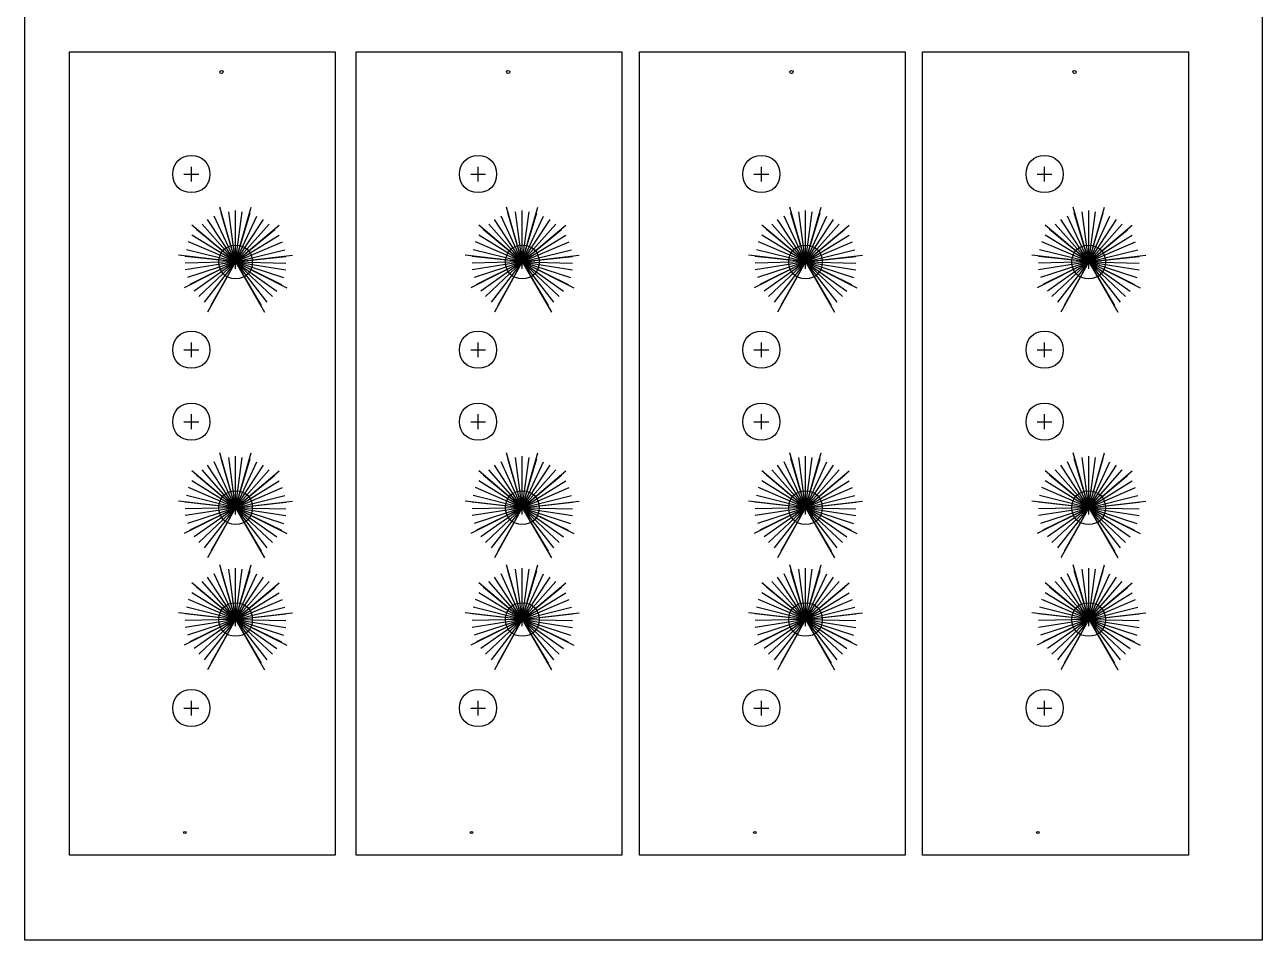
# Model space of a CAD drawing. Extents: x 7 to 204, y 0 to 292.
# Drawn here: x 6.8 to 204.1, y 0 to 146 of the extents above; entities that cross this region are included whole.
import ezdxf

# ---------------------------------------------------------------- set-up
doc = ezdxf.new("R2010")
doc.units = 0
doc.layers.add('background', color=7, linetype='CONTINUOUS')
doc.layers.add('Layer_1', color=7, linetype='CONTINUOUS')

msp = doc.modelspace()

# ---------------------------------------------------------------- linework, layer by layer
at = {"layer": 'background', "color": 1}
msp.add_lwpolyline([(6.835278, 292.094215), (204.146974, 292.094215), (204.146974, 0), (6.835278, 0), (6.835278, 292.094215)], close=True, dxfattribs=at)
at = {"layer": 'Layer_1', "color": 1}
for points in [[(29.265102, 13.600446), (13.963344, 13.600446), (13.963344, 141.698459), (56.33566, 141.698459), (56.33566, 13.600446), (13.963344, 13.600446)], [(74.985102, 13.600446), (59.683344, 13.600446), (59.683344, 141.698459), (102.05566, 141.698459), (102.05566, 13.600446), (59.683344, 13.600446)], [(120.140658, 13.600446), (104.838899, 13.600446), (104.838899, 141.698459), (147.211216, 141.698459), (147.211216, 13.600446), (104.838899, 13.600446)], [(165.296213, 13.600446), (149.994455, 13.600446), (149.994455, 141.698459), (192.366771, 141.698459), (192.366771, 13.600446), (149.994455, 13.600446)], [(33.404104, 121.036183), (33.404104, 123.39803)], [(79.124104, 121.036183), (79.124104, 123.39803)], [(124.27966, 121.036183), (124.27966, 123.39803)], [(169.435215, 121.036183), (169.435215, 123.39803)], [(32.223357, 122.21693), (34.583793, 122.21693)], [(77.943357, 122.21693), (80.303793, 122.21693)], [(123.098912, 122.21693), (125.459349, 122.21693)], [(168.254468, 122.21693), (170.614904, 122.21693)], [(40.446994, 108.198461), (37.952855, 116.929711)], [(40.446994, 108.198461), (42.942544, 116.929711)], [(86.166994, 108.198461), (83.672855, 116.929711)], [(86.166994, 108.198461), (88.662544, 116.929711)], [(131.322549, 108.198461), (128.828411, 116.929711)], [(131.322549, 108.198461), (133.818099, 116.929711)], [(176.478105, 108.198461), (173.983966, 116.929711)], [(176.478105, 108.198461), (178.973655, 116.929711)], [(40.446994, 108.198461), (35.993174, 114.96862)], [(40.446994, 108.198461), (37.062444, 115.503431)], [(40.446994, 108.198461), (38.130655, 116.038242)], [(40.446994, 108.198461), (39.379136, 116.216042)], [(40.446994, 108.198461), (40.446994, 116.3949)], [(40.446994, 108.198461), (41.516263, 116.216042)], [(40.446994, 108.198461), (42.763686, 116.038242)], [(40.446994, 108.198461), (43.832955, 115.503431)], [(40.446994, 108.198461), (44.902224, 114.96862)], [(86.166994, 108.198461), (81.713174, 114.96862)], [(86.166994, 108.198461), (82.782444, 115.503431)], [(86.166994, 108.198461), (83.850655, 116.038242)], [(86.166994, 108.198461), (85.099136, 116.216042)], [(86.166994, 108.198461), (86.166994, 116.3949)], [(86.166994, 108.198461), (87.236263, 116.216042)], [(86.166994, 108.198461), (88.483686, 116.038242)], [(86.166994, 108.198461), (89.552955, 115.503431)], [(86.166994, 108.198461), (90.622224, 114.96862)], [(131.322549, 108.198461), (126.86873, 114.96862)], [(131.322549, 108.198461), (127.937999, 115.503431)], [(131.322549, 108.198461), (129.006211, 116.038242)], [(131.322549, 108.198461), (130.254691, 116.216042)], [(131.322549, 108.198461), (131.322549, 116.3949)], [(131.322549, 108.198461), (132.391819, 116.216042)], [(131.322549, 108.198461), (133.639241, 116.038242)], [(131.322549, 108.198461), (134.708511, 115.503431)], [(131.322549, 108.198461), (135.77778, 114.96862)], [(176.478105, 108.198461), (172.024286, 114.96862)], [(176.478105, 108.198461), (173.093555, 115.503431)], [(176.478105, 108.198461), (174.161766, 116.038242)], [(176.478105, 108.198461), (175.410247, 116.216042)], [(176.478105, 108.198461), (176.478105, 116.3949)], [(176.478105, 108.198461), (177.547374, 116.216042)], [(176.478105, 108.198461), (178.794797, 116.038242)], [(176.478105, 108.198461), (179.864066, 115.503431)], [(176.478105, 108.198461), (180.933336, 114.96862)], [(40.446994, 108.198461), (33.499036, 114.078561)], [(40.446994, 108.198461), (33.499036, 112.474481)], [(40.446994, 108.198461), (34.211294, 113.36595)], [(40.446994, 108.198461), (35.101705, 114.256361)], [(40.446994, 108.198461), (45.792636, 114.256361)], [(40.446994, 108.198461), (47.396363, 114.078561)], [(40.446994, 108.198461), (46.684105, 113.36595)], [(40.446994, 108.198461), (47.396363, 112.474481)], [(86.166994, 108.198461), (79.219036, 114.078561)], [(86.166994, 108.198461), (79.219036, 112.474481)], [(86.166994, 108.198461), (79.931294, 113.36595)], [(86.166994, 108.198461), (80.821705, 114.256361)], [(86.166994, 108.198461), (91.512636, 114.256361)], [(86.166994, 108.198461), (93.116363, 114.078561)], [(86.166994, 108.198461), (92.404105, 113.36595)], [(86.166994, 108.198461), (93.116363, 112.474481)], [(131.322549, 108.198461), (124.374591, 114.078561)], [(131.322549, 108.198461), (124.374591, 112.474481)], [(131.322549, 108.198461), (125.086849, 113.36595)], [(131.322549, 108.198461), (125.977261, 114.256361)], [(131.322549, 108.198461), (136.668191, 114.256361)], [(131.322549, 108.198461), (138.271919, 114.078561)], [(131.322549, 108.198461), (137.559661, 113.36595)], [(131.322549, 108.198461), (138.271919, 112.474481)], [(176.478105, 108.198461), (169.530147, 114.078561)], [(176.478105, 108.198461), (169.530147, 112.474481)], [(176.478105, 108.198461), (170.242405, 113.36595)], [(176.478105, 108.198461), (171.132816, 114.256361)], [(176.478105, 108.198461), (181.823747, 114.256361)], [(176.478105, 108.198461), (183.427474, 114.078561)], [(176.478105, 108.198461), (182.715216, 113.36595)], [(176.478105, 108.198461), (183.427474, 112.474481)], [(40.446994, 108.198461), (32.964224, 111.405211)], [(40.446994, 108.198461), (47.931174, 111.405211)], [(86.166994, 108.198461), (78.684224, 111.405211)], [(86.166994, 108.198461), (93.651174, 111.405211)], [(131.322549, 108.198461), (123.83978, 111.405211)], [(131.322549, 108.198461), (138.80673, 111.405211)], [(176.478105, 108.198461), (168.995336, 111.405211)], [(176.478105, 108.198461), (183.962286, 111.405211)], [(40.446994, 108.198461), (31.360144, 109.267731)], [(40.446994, 108.198461), (32.429766, 109.08852)], [(40.446994, 108.198461), (32.607566, 110.158142)], [(40.446994, 108.198461), (48.288186, 110.158142)], [(40.446994, 108.198461), (49.535255, 109.267731)], [(40.446994, 107.129192), (40.446994, 109.267731)], [(40.446994, 108.198461), (48.465986, 109.08852)], [(86.166994, 108.198461), (77.080144, 109.267731)], [(86.166994, 108.198461), (78.149766, 109.08852)], [(86.166994, 108.198461), (78.327566, 110.158142)], [(86.166994, 108.198461), (94.008186, 110.158142)], [(86.166994, 108.198461), (95.255255, 109.267731)], [(86.166994, 107.129192), (86.166994, 109.267731)], [(86.166994, 108.198461), (94.185986, 109.08852)], [(131.322549, 108.198461), (122.235699, 109.267731)], [(131.322549, 108.198461), (123.305322, 109.08852)], [(131.322549, 108.198461), (123.483122, 110.158142)], [(131.322549, 108.198461), (139.163741, 110.158142)], [(131.322549, 108.198461), (140.410811, 109.267731)], [(131.322549, 107.129192), (131.322549, 109.267731)], [(131.322549, 108.198461), (139.341541, 109.08852)], [(176.478105, 108.198461), (167.391255, 109.267731)], [(176.478105, 108.198461), (168.460877, 109.08852)], [(176.478105, 108.198461), (168.638677, 110.158142)], [(176.478105, 108.198461), (184.319297, 110.158142)], [(176.478105, 108.198461), (185.566366, 109.267731)], [(176.478105, 107.129192), (176.478105, 109.267731)], [(176.478105, 108.198461), (184.497097, 109.08852)], [(40.446994, 108.198461), (32.250555, 104.100242)], [(40.446994, 108.198461), (32.429766, 106.951392)], [(40.446994, 108.198461), (32.429766, 108.01925)], [(40.446994, 108.198461), (32.785013, 105.704322)], [(40.446994, 108.198461), (33.142024, 104.6347)], [(40.446994, 108.198461), (33.854636, 103.565431)], [(40.446994, 108.198461), (34.566894, 102.673961)], [(40.446994, 108.198461), (35.458716, 101.78355)], [(40.446994, 108.198461), (35.993174, 100.17947)], [(40.446994, 108.198461), (36.527986, 101.249092)], [(39.379136, 108.198461), (41.516263, 108.198461)], [(40.446994, 108.198461), (48.643786, 104.100242)], [(40.446994, 108.198461), (45.080024, 100.17947)], [(40.446994, 108.198461), (48.465986, 108.01925)], [(40.446994, 108.198461), (48.465986, 106.951392)], [(40.446994, 108.198461), (48.108974, 105.704322)], [(40.446994, 108.198461), (47.753374, 104.6347)], [(40.446994, 108.198461), (47.041116, 103.565431)], [(40.446994, 108.198461), (46.327094, 102.673961)], [(40.446994, 108.198461), (45.437036, 101.78355)], [(40.446994, 108.198461), (44.545213, 101.249092)], [(86.166994, 108.198461), (77.970555, 104.100242)], [(86.166994, 108.198461), (78.149766, 106.951392)], [(86.166994, 108.198461), (78.149766, 108.01925)], [(86.166994, 108.198461), (78.505013, 105.704322)], [(86.166994, 108.198461), (78.862024, 104.6347)], [(86.166994, 108.198461), (79.574636, 103.565431)], [(86.166994, 108.198461), (80.286894, 102.673961)], [(86.166994, 108.198461), (81.178716, 101.78355)], [(86.166994, 108.198461), (81.713174, 100.17947)], [(86.166994, 108.198461), (82.247986, 101.249092)], [(85.099136, 108.198461), (87.236263, 108.198461)], [(86.166994, 108.198461), (94.363786, 104.100242)], [(86.166994, 108.198461), (90.800024, 100.17947)], [(86.166994, 108.198461), (94.185986, 108.01925)], [(86.166994, 108.198461), (94.185986, 106.951392)], [(86.166994, 108.198461), (93.828974, 105.704322)], [(86.166994, 108.198461), (93.473374, 104.6347)], [(86.166994, 108.198461), (92.761116, 103.565431)], [(86.166994, 108.198461), (92.047094, 102.673961)], [(86.166994, 108.198461), (91.157036, 101.78355)], [(86.166994, 108.198461), (90.265213, 101.249092)], [(131.322549, 108.198461), (123.126111, 104.100242)], [(131.322549, 108.198461), (123.305322, 106.951392)], [(131.322549, 108.198461), (123.305322, 108.01925)], [(131.322549, 108.198461), (123.660569, 105.704322)], [(131.322549, 108.198461), (124.01758, 104.6347)], [(131.322549, 108.198461), (124.730191, 103.565431)], [(131.322549, 108.198461), (125.442449, 102.673961)], [(131.322549, 108.198461), (126.334272, 101.78355)], [(131.322549, 108.198461), (126.86873, 100.17947)], [(131.322549, 108.198461), (127.403541, 101.249092)], [(130.254691, 108.198461), (132.391819, 108.198461)], [(131.322549, 108.198461), (139.519341, 104.100242)], [(131.322549, 108.198461), (135.95558, 100.17947)], [(131.322549, 108.198461), (139.341541, 108.01925)], [(131.322549, 108.198461), (139.341541, 106.951392)], [(131.322549, 108.198461), (138.98453, 105.704322)], [(131.322549, 108.198461), (138.62893, 104.6347)], [(131.322549, 108.198461), (137.916672, 103.565431)], [(131.322549, 108.198461), (137.202649, 102.673961)], [(131.322549, 108.198461), (136.312591, 101.78355)], [(131.322549, 108.198461), (135.420769, 101.249092)], [(176.478105, 108.198461), (168.281666, 104.100242)], [(176.478105, 108.198461), (168.460877, 106.951392)], [(176.478105, 108.198461), (168.460877, 108.01925)], [(176.478105, 108.198461), (168.816124, 105.704322)], [(176.478105, 108.198461), (169.173136, 104.6347)], [(176.478105, 108.198461), (169.885747, 103.565431)], [(176.478105, 108.198461), (170.598005, 102.673961)], [(176.478105, 108.198461), (171.489827, 101.78355)], [(176.478105, 108.198461), (172.024286, 100.17947)], [(176.478105, 108.198461), (172.559097, 101.249092)], [(175.410247, 108.198461), (177.547374, 108.198461)], [(176.478105, 108.198461), (184.674897, 104.100242)], [(176.478105, 108.198461), (181.111136, 100.17947)], [(176.478105, 108.198461), (184.497097, 108.01925)], [(176.478105, 108.198461), (184.497097, 106.951392)], [(176.478105, 108.198461), (184.140086, 105.704322)], [(176.478105, 108.198461), (183.784486, 104.6347)], [(176.478105, 108.198461), (183.072227, 103.565431)], [(176.478105, 108.198461), (182.358205, 102.673961)], [(176.478105, 108.198461), (181.468147, 101.78355)], [(176.478105, 108.198461), (180.576324, 101.249092)], [(33.403713, 93.011556), (33.403713, 95.373403)], [(79.123713, 93.011556), (79.123713, 95.373403)], [(124.279269, 93.011556), (124.279269, 95.373403)], [(169.434824, 93.011556), (169.434824, 95.373403)], [(32.222966, 94.192303), (34.583402, 94.192303)], [(77.942966, 94.192303), (80.303402, 94.192303)], [(123.098522, 94.192303), (125.458958, 94.192303)], [(168.254077, 94.192303), (170.614513, 94.192303)], [(33.404105, 81.536014), (33.404105, 83.898214)], [(79.124105, 81.536014), (79.124105, 83.898214)], [(124.27966, 81.536014), (124.27966, 83.898214)], [(169.435216, 81.536014), (169.435216, 83.898214)], [(32.223358, 82.715702), (34.583794, 82.715702)], [(77.943358, 82.715702), (80.303794, 82.715702)], [(123.098913, 82.715702), (125.459349, 82.715702)], [(168.254469, 82.715702), (170.614905, 82.715702)], [(40.446833, 69.001797), (37.952694, 77.733047)], [(40.446833, 69.001797), (39.378975, 77.019377)], [(40.446833, 69.001797), (42.942383, 77.733047)], [(40.446833, 69.001797), (40.446833, 77.198235)], [(40.446833, 69.001797), (41.516102, 77.019377)], [(86.166833, 69.001797), (83.672694, 77.733047)], [(86.166833, 69.001797), (85.098975, 77.019377)], [(86.166833, 69.001797), (88.662383, 77.733047)], [(86.166833, 69.001797), (86.166833, 77.198235)], [(86.166833, 69.001797), (87.236102, 77.019377)], [(131.322389, 69.001797), (128.82825, 77.733047)], [(131.322389, 69.001797), (130.25453, 77.019377)], [(131.322389, 69.001797), (133.817939, 77.733047)], [(131.322389, 69.001797), (131.322389, 77.198235)], [(131.322389, 69.001797), (132.391658, 77.019377)], [(176.477944, 69.001797), (173.983805, 77.733047)], [(176.477944, 69.001797), (175.410086, 77.019377)], [(176.477944, 69.001797), (178.973494, 77.733047)], [(176.477944, 69.001797), (176.477944, 77.198235)], [(176.477944, 69.001797), (177.547214, 77.019377)], [(40.446833, 69.001797), (35.101544, 75.059697)], [(40.446833, 69.001797), (35.993014, 75.771955)], [(40.446833, 69.001797), (37.062283, 76.306766)], [(40.446833, 69.001797), (38.130494, 76.841577)], [(40.446833, 69.001797), (42.763525, 76.841577)], [(40.446833, 69.001797), (43.832794, 76.306766)], [(40.446833, 69.001797), (44.902064, 75.771955)], [(40.446833, 69.001797), (45.792475, 75.059697)], [(86.166833, 69.001797), (80.821544, 75.059697)], [(86.166833, 69.001797), (81.713014, 75.771955)], [(86.166833, 69.001797), (82.782283, 76.306766)], [(86.166833, 69.001797), (83.850494, 76.841577)], [(86.166833, 69.001797), (88.483525, 76.841577)], [(86.166833, 69.001797), (89.552794, 76.306766)], [(86.166833, 69.001797), (90.622064, 75.771955)], [(86.166833, 69.001797), (91.512475, 75.059697)], [(131.322389, 69.001797), (125.9771, 75.059697)], [(131.322389, 69.001797), (126.868569, 75.771955)], [(131.322389, 69.001797), (127.937839, 76.306766)], [(131.322389, 69.001797), (129.00605, 76.841577)], [(131.322389, 69.001797), (133.63908, 76.841577)], [(131.322389, 69.001797), (134.70835, 76.306766)], [(131.322389, 69.001797), (135.777619, 75.771955)], [(131.322389, 69.001797), (136.66803, 75.059697)], [(176.477944, 69.001797), (171.132655, 75.059697)], [(176.477944, 69.001797), (172.024125, 75.771955)], [(176.477944, 69.001797), (173.093394, 76.306766)], [(176.477944, 69.001797), (174.161605, 76.841577)], [(176.477944, 69.001797), (178.794636, 76.841577)], [(176.477944, 69.001797), (179.863905, 76.306766)], [(176.477944, 69.001797), (180.933175, 75.771955)], [(176.477944, 69.001797), (181.823586, 75.059697)], [(40.446833, 69.001797), (33.498875, 74.881897)], [(40.446833, 69.001797), (33.498875, 73.277816)], [(40.446833, 69.001797), (34.211133, 74.169285)], [(40.446833, 69.001797), (47.396202, 74.881897)], [(40.446833, 69.001797), (46.683944, 74.169285)], [(40.446833, 69.001797), (47.396202, 73.277816)], [(86.166833, 69.001797), (79.218875, 74.881897)], [(86.166833, 69.001797), (79.218875, 73.277816)], [(86.166833, 69.001797), (79.931133, 74.169285)], [(86.166833, 69.001797), (93.116202, 74.881897)], [(86.166833, 69.001797), (92.403944, 74.169285)], [(86.166833, 69.001797), (93.116202, 73.277816)], [(131.322389, 69.001797), (124.37443, 74.881897)], [(131.322389, 69.001797), (124.37443, 73.277816)], [(131.322389, 69.001797), (125.086689, 74.169285)], [(131.322389, 69.001797), (138.271758, 74.881897)], [(131.322389, 69.001797), (137.5595, 74.169285)], [(131.322389, 69.001797), (138.271758, 73.277816)], [(176.477944, 69.001797), (169.529986, 74.881897)], [(176.477944, 69.001797), (169.529986, 73.277816)], [(176.477944, 69.001797), (170.242244, 74.169285)], [(176.477944, 69.001797), (183.427314, 74.881897)], [(176.477944, 69.001797), (182.715055, 74.169285)], [(176.477944, 69.001797), (183.427314, 73.277816)], [(40.446833, 69.001797), (32.964064, 72.208547)], [(40.446833, 69.001797), (47.931014, 72.208547)], [(86.166833, 69.001797), (78.684064, 72.208547)], [(86.166833, 69.001797), (93.651014, 72.208547)], [(131.322389, 69.001797), (123.839619, 72.208547)], [(131.322389, 69.001797), (138.806569, 72.208547)], [(176.477944, 69.001797), (168.995175, 72.208547)], [(176.477944, 69.001797), (183.962125, 72.208547)], [(40.446833, 69.001797), (31.359983, 70.071066)], [(40.446833, 69.001797), (32.429605, 69.891855)], [(40.446833, 69.001797), (32.607405, 70.961477)], [(40.446833, 69.001797), (48.288025, 70.961477)], [(40.446833, 69.001797), (49.535094, 70.071066)], [(40.446833, 67.932527), (40.446833, 70.071066)], [(40.446833, 69.001797), (48.465825, 69.891855)], [(86.166833, 69.001797), (77.079983, 70.071066)], [(86.166833, 69.001797), (78.149605, 69.891855)], [(86.166833, 69.001797), (78.327405, 70.961477)], [(86.166833, 69.001797), (94.008025, 70.961477)], [(86.166833, 69.001797), (95.255094, 70.071066)], [(86.166833, 67.932527), (86.166833, 70.071066)], [(86.166833, 69.001797), (94.185825, 69.891855)], [(131.322389, 69.001797), (122.235539, 70.071066)], [(131.322389, 69.001797), (123.305161, 69.891855)], [(131.322389, 69.001797), (123.482961, 70.961477)], [(131.322389, 69.001797), (139.16358, 70.961477)], [(131.322389, 69.001797), (140.41065, 70.071066)], [(131.322389, 67.932527), (131.322389, 70.071066)], [(131.322389, 69.001797), (139.34138, 69.891855)], [(176.477944, 69.001797), (167.391094, 70.071066)], [(176.477944, 69.001797), (168.460716, 69.891855)], [(176.477944, 69.001797), (168.638516, 70.961477)], [(176.477944, 69.001797), (184.319136, 70.961477)], [(176.477944, 69.001797), (185.566205, 70.071066)], [(176.477944, 67.932527), (176.477944, 70.071066)], [(176.477944, 69.001797), (184.496936, 69.891855)], [(40.446833, 69.001797), (32.250394, 64.903577)], [(40.446833, 69.001797), (32.429605, 67.754727)], [(40.446833, 69.001797), (32.429605, 68.822585)], [(40.446833, 69.001797), (32.784852, 66.507658)], [(40.446833, 69.001797), (33.141864, 65.438035)], [(40.446833, 69.001797), (33.854475, 64.368766)], [(40.446833, 69.001797), (34.566733, 63.477297)], [(40.446833, 69.001797), (35.458555, 62.586885)], [(40.446833, 69.001797), (35.993014, 60.982805)], [(40.446833, 69.001797), (36.527825, 62.052427)], [(39.378975, 69.001797), (41.516102, 69.001797)], [(40.446833, 69.001797), (48.643625, 64.903577)], [(40.446833, 69.001797), (45.079864, 60.982805)], [(40.446833, 69.001797), (48.465825, 68.822585)], [(40.446833, 69.001797), (48.465825, 67.754727)], [(40.446833, 69.001797), (48.108814, 66.507658)], [(40.446833, 69.001797), (47.753214, 65.438035)], [(40.446833, 69.001797), (47.040955, 64.368766)], [(40.446833, 69.001797), (46.326933, 63.477297)], [(40.446833, 69.001797), (45.436875, 62.586885)], [(40.446833, 69.001797), (44.545052, 62.052427)], [(86.166833, 69.001797), (77.970394, 64.903577)], [(86.166833, 69.001797), (78.149605, 67.754727)], [(86.166833, 69.001797), (78.149605, 68.822585)], [(86.166833, 69.001797), (78.504852, 66.507658)], [(86.166833, 69.001797), (78.861864, 65.438035)], [(86.166833, 69.001797), (79.574475, 64.368766)], [(86.166833, 69.001797), (80.286733, 63.477297)], [(86.166833, 69.001797), (81.178555, 62.586885)], [(86.166833, 69.001797), (81.713014, 60.982805)], [(86.166833, 69.001797), (82.247825, 62.052427)], [(85.098975, 69.001797), (87.236102, 69.001797)], [(86.166833, 69.001797), (94.363625, 64.903577)], [(86.166833, 69.001797), (90.799864, 60.982805)], [(86.166833, 69.001797), (94.185825, 68.822585)], [(86.166833, 69.001797), (94.185825, 67.754727)], [(86.166833, 69.001797), (93.828814, 66.507658)], [(86.166833, 69.001797), (93.473214, 65.438035)], [(86.166833, 69.001797), (92.760955, 64.368766)], [(86.166833, 69.001797), (92.046933, 63.477297)], [(86.166833, 69.001797), (91.156875, 62.586885)], [(86.166833, 69.001797), (90.265052, 62.052427)], [(131.322389, 69.001797), (123.12595, 64.903577)], [(131.322389, 69.001797), (123.305161, 67.754727)], [(131.322389, 69.001797), (123.305161, 68.822585)], [(131.322389, 69.001797), (123.660408, 66.507658)], [(131.322389, 69.001797), (124.017419, 65.438035)], [(131.322389, 69.001797), (124.73003, 64.368766)], [(131.322389, 69.001797), (125.442289, 63.477297)], [(131.322389, 69.001797), (126.334111, 62.586885)], [(131.322389, 69.001797), (126.868569, 60.982805)], [(131.322389, 69.001797), (127.40338, 62.052427)], [(130.25453, 69.001797), (132.391658, 69.001797)], [(131.322389, 69.001797), (139.51918, 64.903577)], [(131.322389, 69.001797), (135.955419, 60.982805)], [(131.322389, 69.001797), (139.34138, 68.822585)], [(131.322389, 69.001797), (139.34138, 67.754727)], [(131.322389, 69.001797), (138.984369, 66.507658)], [(131.322389, 69.001797), (138.628769, 65.438035)], [(131.322389, 69.001797), (137.916511, 64.368766)], [(131.322389, 69.001797), (137.202489, 63.477297)], [(131.322389, 69.001797), (136.31243, 62.586885)], [(131.322389, 69.001797), (135.420608, 62.052427)], [(176.477944, 69.001797), (168.281505, 64.903577)], [(176.477944, 69.001797), (168.460716, 67.754727)], [(176.477944, 69.001797), (168.460716, 68.822585)], [(176.477944, 69.001797), (168.815964, 66.507658)], [(176.477944, 69.001797), (169.172975, 65.438035)], [(176.477944, 69.001797), (169.885586, 64.368766)], [(176.477944, 69.001797), (170.597844, 63.477297)], [(176.477944, 69.001797), (171.489666, 62.586885)], [(176.477944, 69.001797), (172.024125, 60.982805)], [(176.477944, 69.001797), (172.558936, 62.052427)], [(175.410086, 69.001797), (177.547214, 69.001797)], [(176.477944, 69.001797), (184.674736, 64.903577)], [(176.477944, 69.001797), (181.110975, 60.982805)], [(176.477944, 69.001797), (184.496936, 68.822585)], [(176.477944, 69.001797), (184.496936, 67.754727)], [(176.477944, 69.001797), (184.139925, 66.507658)], [(176.477944, 69.001797), (183.784325, 65.438035)], [(176.477944, 69.001797), (183.072066, 64.368766)], [(176.477944, 69.001797), (182.358044, 63.477297)], [(176.477944, 69.001797), (181.467986, 62.586885)], [(176.477944, 69.001797), (180.576164, 62.052427)], [(40.446833, 51.162248), (37.952694, 59.893498)], [(40.446833, 51.162248), (42.942383, 59.893498)], [(40.446833, 51.162248), (40.446833, 59.358687)], [(86.166833, 51.162248), (83.672694, 59.893498)], [(86.166833, 51.162248), (88.662383, 59.893498)], [(86.166833, 51.162248), (86.166833, 59.358687)], [(131.322389, 51.162248), (128.82825, 59.893498)], [(131.322389, 51.162248), (133.817939, 59.893498)], [(131.322389, 51.162248), (131.322389, 59.358687)], [(176.477944, 51.162248), (173.983805, 59.893498)], [(176.477944, 51.162248), (178.973494, 59.893498)], [(176.477944, 51.162248), (176.477944, 59.358687)], [(40.446833, 51.162248), (35.993014, 57.932406)], [(40.446833, 51.162248), (37.062283, 58.467217)], [(40.446833, 51.162248), (38.130494, 59.002028)], [(40.446833, 51.162248), (39.378975, 59.179828)], [(40.446833, 51.162248), (41.516102, 59.179828)], [(40.446833, 51.162248), (42.763525, 59.002028)], [(40.446833, 51.162248), (43.832794, 58.467217)], [(40.446833, 51.162248), (44.902064, 57.932406)], [(86.166833, 51.162248), (81.713014, 57.932406)], [(86.166833, 51.162248), (82.782283, 58.467217)], [(86.166833, 51.162248), (83.850494, 59.002028)], [(86.166833, 51.162248), (85.098975, 59.179828)], [(86.166833, 51.162248), (87.236102, 59.179828)], [(86.166833, 51.162248), (88.483525, 59.002028)], [(86.166833, 51.162248), (89.552794, 58.467217)], [(86.166833, 51.162248), (90.622064, 57.932406)], [(131.322389, 51.162248), (126.868569, 57.932406)], [(131.322389, 51.162248), (127.937839, 58.467217)], [(131.322389, 51.162248), (129.00605, 59.002028)], [(131.322389, 51.162248), (130.25453, 59.179828)], [(131.322389, 51.162248), (132.391658, 59.179828)], [(131.322389, 51.162248), (133.63908, 59.002028)], [(131.322389, 51.162248), (134.70835, 58.467217)], [(131.322389, 51.162248), (135.777619, 57.932406)], [(176.477944, 51.162248), (172.024125, 57.932406)], [(176.477944, 51.162248), (173.093394, 58.467217)], [(176.477944, 51.162248), (174.161605, 59.002028)], [(176.477944, 51.162248), (175.410086, 59.179828)], [(176.477944, 51.162248), (177.547214, 59.179828)], [(176.477944, 51.162248), (178.794636, 59.002028)], [(176.477944, 51.162248), (179.863905, 58.467217)], [(176.477944, 51.162248), (180.933175, 57.932406)], [(40.446833, 51.162248), (33.498875, 57.042348)], [(40.446833, 51.162248), (33.498875, 55.438267)], [(40.446833, 51.162248), (34.211133, 56.329737)], [(40.446833, 51.162248), (35.101544, 57.220148)], [(40.446833, 51.162248), (45.792475, 57.220148)], [(40.446833, 51.162248), (47.396202, 57.042348)], [(40.446833, 51.162248), (46.683944, 56.329737)], [(40.446833, 51.162248), (47.396202, 55.438267)], [(86.166833, 51.162248), (79.218875, 57.042348)], [(86.166833, 51.162248), (79.218875, 55.438267)], [(86.166833, 51.162248), (79.931133, 56.329737)], [(86.166833, 51.162248), (80.821544, 57.220148)], [(86.166833, 51.162248), (91.512475, 57.220148)], [(86.166833, 51.162248), (93.116202, 57.042348)], [(86.166833, 51.162248), (92.403944, 56.329737)], [(86.166833, 51.162248), (93.116202, 55.438267)], [(131.322389, 51.162248), (124.37443, 57.042348)], [(131.322389, 51.162248), (124.37443, 55.438267)], [(131.322389, 51.162248), (125.086689, 56.329737)], [(131.322389, 51.162248), (125.9771, 57.220148)], [(131.322389, 51.162248), (136.66803, 57.220148)], [(131.322389, 51.162248), (138.271758, 57.042348)], [(131.322389, 51.162248), (137.5595, 56.329737)], [(131.322389, 51.162248), (138.271758, 55.438267)], [(176.477944, 51.162248), (169.529986, 57.042348)], [(176.477944, 51.162248), (169.529986, 55.438267)], [(176.477944, 51.162248), (170.242244, 56.329737)], [(176.477944, 51.162248), (171.132655, 57.220148)], [(176.477944, 51.162248), (181.823586, 57.220148)], [(176.477944, 51.162248), (183.427314, 57.042348)], [(176.477944, 51.162248), (182.715055, 56.329737)], [(176.477944, 51.162248), (183.427314, 55.438267)], [(40.446833, 51.162248), (32.964064, 54.368998)], [(40.446833, 51.162248), (47.931014, 54.368998)], [(86.166833, 51.162248), (78.684064, 54.368998)], [(86.166833, 51.162248), (93.651014, 54.368998)], [(131.322389, 51.162248), (123.839619, 54.368998)], [(131.322389, 51.162248), (138.806569, 54.368998)], [(176.477944, 51.162248), (168.995175, 54.368998)], [(176.477944, 51.162248), (183.962125, 54.368998)], [(40.446833, 51.162248), (31.359983, 52.231517)], [(40.446833, 51.162248), (32.429605, 52.052306)], [(40.446833, 51.162248), (32.607405, 53.121928)], [(40.446833, 51.162248), (48.288025, 53.121928)], [(40.446833, 51.162248), (49.535094, 52.231517)], [(40.446833, 50.092978), (40.446833, 52.231517)], [(40.446833, 51.162248), (48.465825, 52.052306)], [(86.166833, 51.162248), (77.079983, 52.231517)], [(86.166833, 51.162248), (78.149605, 52.052306)], [(86.166833, 51.162248), (78.327405, 53.121928)], [(86.166833, 51.162248), (94.008025, 53.121928)], [(86.166833, 51.162248), (95.255094, 52.231517)], [(86.166833, 50.092978), (86.166833, 52.231517)], [(86.166833, 51.162248), (94.185825, 52.052306)], [(131.322389, 51.162248), (122.235539, 52.231517)], [(131.322389, 51.162248), (123.305161, 52.052306)], [(131.322389, 51.162248), (123.482961, 53.121928)], [(131.322389, 51.162248), (139.16358, 53.121928)], [(131.322389, 51.162248), (140.41065, 52.231517)], [(131.322389, 50.092978), (131.322389, 52.231517)], [(131.322389, 51.162248), (139.34138, 52.052306)], [(176.477944, 51.162248), (167.391094, 52.231517)], [(176.477944, 51.162248), (168.460716, 52.052306)], [(176.477944, 51.162248), (168.638516, 53.121928)], [(176.477944, 51.162248), (184.319136, 53.121928)], [(176.477944, 51.162248), (185.566205, 52.231517)], [(176.477944, 50.092978), (176.477944, 52.231517)], [(176.477944, 51.162248), (184.496936, 52.052306)], [(40.446833, 51.162248), (32.250394, 47.064028)], [(40.446833, 51.162248), (32.429605, 49.915178)], [(40.446833, 51.162248), (32.429605, 50.983037)], [(40.446833, 51.162248), (32.784852, 48.668109)], [(40.446833, 51.162248), (33.141864, 47.598487)], [(40.446833, 51.162248), (33.854475, 46.529217)], [(40.446833, 51.162248), (34.566733, 45.637748)], [(40.446833, 51.162248), (35.458555, 44.747337)], [(40.446833, 51.162248), (35.993014, 43.143256)], [(40.446833, 51.162248), (36.527825, 44.212878)], [(39.378975, 51.162248), (41.516102, 51.162248)], [(40.446833, 51.162248), (48.643625, 47.064028)], [(40.446833, 51.162248), (45.079864, 43.143256)], [(40.446833, 51.162248), (48.465825, 50.983037)], [(40.446833, 51.162248), (48.465825, 49.915178)], [(40.446833, 51.162248), (48.108814, 48.668109)], [(40.446833, 51.162248), (47.753214, 47.598487)], [(40.446833, 51.162248), (47.040955, 46.529217)], [(40.446833, 51.162248), (46.326933, 45.637748)], [(40.446833, 51.162248), (45.436875, 44.747337)], [(40.446833, 51.162248), (44.545052, 44.212878)], [(86.166833, 51.162248), (77.970394, 47.064028)], [(86.166833, 51.162248), (78.149605, 49.915178)], [(86.166833, 51.162248), (78.149605, 50.983037)], [(86.166833, 51.162248), (78.504852, 48.668109)], [(86.166833, 51.162248), (78.861864, 47.598487)], [(86.166833, 51.162248), (79.574475, 46.529217)], [(86.166833, 51.162248), (80.286733, 45.637748)], [(86.166833, 51.162248), (81.178555, 44.747337)], [(86.166833, 51.162248), (81.713014, 43.143256)], [(86.166833, 51.162248), (82.247825, 44.212878)], [(85.098975, 51.162248), (87.236102, 51.162248)], [(86.166833, 51.162248), (94.363625, 47.064028)], [(86.166833, 51.162248), (90.799864, 43.143256)], [(86.166833, 51.162248), (94.185825, 50.983037)], [(86.166833, 51.162248), (94.185825, 49.915178)], [(86.166833, 51.162248), (93.828814, 48.668109)], [(86.166833, 51.162248), (93.473214, 47.598487)], [(86.166833, 51.162248), (92.760955, 46.529217)], [(86.166833, 51.162248), (92.046933, 45.637748)], [(86.166833, 51.162248), (91.156875, 44.747337)], [(86.166833, 51.162248), (90.265052, 44.212878)], [(131.322389, 51.162248), (123.12595, 47.064028)], [(131.322389, 51.162248), (123.305161, 49.915178)], [(131.322389, 51.162248), (123.305161, 50.983037)], [(131.322389, 51.162248), (123.660408, 48.668109)], [(131.322389, 51.162248), (124.017419, 47.598487)], [(131.322389, 51.162248), (124.73003, 46.529217)], [(131.322389, 51.162248), (125.442289, 45.637748)], [(131.322389, 51.162248), (126.334111, 44.747337)], [(131.322389, 51.162248), (126.868569, 43.143256)], [(131.322389, 51.162248), (127.40338, 44.212878)], [(130.25453, 51.162248), (132.391658, 51.162248)], [(131.322389, 51.162248), (139.51918, 47.064028)], [(131.322389, 51.162248), (135.955419, 43.143256)], [(131.322389, 51.162248), (139.34138, 50.983037)], [(131.322389, 51.162248), (139.34138, 49.915178)], [(131.322389, 51.162248), (138.984369, 48.668109)], [(131.322389, 51.162248), (138.628769, 47.598487)], [(131.322389, 51.162248), (137.916511, 46.529217)], [(131.322389, 51.162248), (137.202489, 45.637748)], [(131.322389, 51.162248), (136.31243, 44.747337)], [(131.322389, 51.162248), (135.420608, 44.212878)], [(176.477944, 51.162248), (168.281505, 47.064028)], [(176.477944, 51.162248), (168.460716, 49.915178)], [(176.477944, 51.162248), (168.460716, 50.983037)], [(176.477944, 51.162248), (168.815964, 48.668109)], [(176.477944, 51.162248), (169.172975, 47.598487)], [(176.477944, 51.162248), (169.885586, 46.529217)], [(176.477944, 51.162248), (170.597844, 45.637748)], [(176.477944, 51.162248), (171.489666, 44.747337)], [(176.477944, 51.162248), (172.024125, 43.143256)], [(176.477944, 51.162248), (172.558936, 44.212878)], [(175.410086, 51.162248), (177.547214, 51.162248)], [(176.477944, 51.162248), (184.674736, 47.064028)], [(176.477944, 51.162248), (181.110975, 43.143256)], [(176.477944, 51.162248), (184.496936, 50.983037)], [(176.477944, 51.162248), (184.496936, 49.915178)], [(176.477944, 51.162248), (184.139925, 48.668109)], [(176.477944, 51.162248), (183.784325, 47.598487)], [(176.477944, 51.162248), (183.072066, 46.529217)], [(176.477944, 51.162248), (182.358044, 45.637748)], [(176.477944, 51.162248), (181.467986, 44.747337)], [(176.477944, 51.162248), (180.576164, 44.212878)], [(33.403714, 35.853583), (33.403714, 38.215783)], [(79.123714, 35.853583), (79.123714, 38.215783)], [(124.279269, 35.853583), (124.279269, 38.215783)], [(169.434825, 35.853583), (169.434825, 38.215783)], [(32.222967, 37.033272), (34.583403, 37.033272)], [(77.942967, 37.033272), (80.303403, 37.033272)], [(123.098522, 37.033272), (125.458958, 37.033272)], [(168.254078, 37.033272), (170.614514, 37.033272)]]:
    msp.add_lwpolyline(points, dxfattribs=at)
for points in [[(38.462553, 138.510316), (38.462553, 138.510316)], [(84.182553, 138.510316), (84.182553, 138.510316)], [(129.338108, 138.510316), (129.338108, 138.510316)], [(174.493664, 138.510316), (174.493664, 138.510316)], [(32.565837, 17.194977), (32.565837, 17.194977)], [(78.285837, 17.194977), (78.285837, 17.194977)], [(123.441392, 17.194977), (123.441392, 17.194977)], [(168.596948, 17.194977), (168.596948, 17.194977)]]:
    msp.add_lwpolyline(points, close=True, dxfattribs=at)
at = {"layer": 'Layer_1', "color": 7}
for points in [[(40.659366, 108.143428), (40.659366, 108.143428)], [(86.379366, 108.143428), (86.379366, 108.143428)], [(131.534922, 108.143428), (131.534922, 108.143428)], [(176.690477, 108.143428), (176.690477, 108.143428)], [(40.659205, 68.946763), (40.659205, 68.946763)], [(86.379205, 68.946763), (86.379205, 68.946763)], [(131.534761, 68.946763), (131.534761, 68.946763)], [(176.690316, 68.946763), (176.690316, 68.946763)], [(40.659205, 51.107214), (40.659205, 51.107214)], [(86.379205, 51.107214), (86.379205, 51.107214)], [(131.534761, 51.107214), (131.534761, 51.107214)], [(176.690316, 51.107214), (176.690316, 51.107214)]]:
    msp.add_lwpolyline(points, close=True, dxfattribs=at)
at = {"layer": 'Layer_1', "color": 1}
for points in [[(37.934444, 138.510316), (37.934444, 138.642608), (38.051567, 138.750205), (38.197969, 138.750205)], [(38.197969, 138.27078), (38.051567, 138.27078), (37.934444, 138.378024), (37.934444, 138.510316)], [(38.197969, 138.750205), (38.344019, 138.750205), (38.462553, 138.642608), (38.462553, 138.510316)], [(38.462553, 138.510316), (38.462553, 138.378024), (38.344019, 138.27078), (38.197969, 138.27078)], [(83.654444, 138.510316), (83.654444, 138.642608), (83.771567, 138.750205), (83.917969, 138.750205)], [(83.917969, 138.27078), (83.771567, 138.27078), (83.654444, 138.378024), (83.654444, 138.510316)], [(83.917969, 138.750205), (84.064019, 138.750205), (84.182553, 138.642608), (84.182553, 138.510316)], [(84.182553, 138.510316), (84.182553, 138.378024), (84.064019, 138.27078), (83.917969, 138.27078)], [(128.81, 138.510316), (128.81, 138.642608), (128.927122, 138.750205), (129.073525, 138.750205)], [(129.073525, 138.27078), (128.927122, 138.27078), (128.81, 138.378024), (128.81, 138.510316)], [(129.073525, 138.750205), (129.219575, 138.750205), (129.338108, 138.642608), (129.338108, 138.510316)], [(129.338108, 138.510316), (129.338108, 138.378024), (129.219575, 138.27078), (129.073525, 138.27078)], [(173.965556, 138.510316), (173.965556, 138.642608), (174.082678, 138.750205), (174.229081, 138.750205)], [(174.229081, 138.27078), (174.082678, 138.27078), (173.965556, 138.378024), (173.965556, 138.510316)], [(174.229081, 138.750205), (174.375131, 138.750205), (174.493664, 138.642608), (174.493664, 138.510316)], [(174.493664, 138.510316), (174.493664, 138.378024), (174.375131, 138.27078), (174.229081, 138.27078)], [(30.451001, 122.21693), (30.451001, 123.987875), (31.632101, 125.168622), (33.404104, 125.168622)], [(33.404104, 125.168622), (35.175049, 125.168622), (36.354385, 123.987875), (36.354385, 122.21693)], [(76.171001, 122.21693), (76.171001, 123.987875), (77.352101, 125.168622), (79.124104, 125.168622)], [(79.124104, 125.168622), (80.895049, 125.168622), (82.074385, 123.987875), (82.074385, 122.21693)], [(121.326557, 122.21693), (121.326557, 123.987875), (122.507657, 125.168622), (124.27966, 125.168622)], [(124.27966, 125.168622), (126.050604, 125.168622), (127.22994, 123.987875), (127.22994, 122.21693)], [(166.482112, 122.21693), (166.482112, 123.987875), (167.663212, 125.168622), (169.435215, 125.168622)], [(169.435215, 125.168622), (171.20616, 125.168622), (172.385496, 123.987875), (172.385496, 122.21693)], [(33.404104, 119.265238), (31.632101, 119.265238), (30.451001, 120.446338), (30.451001, 122.21693)], [(36.354385, 122.21693), (36.354385, 120.446338), (35.175049, 119.265238), (33.404104, 119.265238)], [(79.124104, 119.265238), (77.352101, 119.265238), (76.171001, 120.446338), (76.171001, 122.21693)], [(82.074385, 122.21693), (82.074385, 120.446338), (80.895049, 119.265238), (79.124104, 119.265238)], [(124.27966, 119.265238), (122.507657, 119.265238), (121.326557, 120.446338), (121.326557, 122.21693)], [(127.22994, 122.21693), (127.22994, 120.446338), (126.050604, 119.265238), (124.27966, 119.265238)], [(169.435215, 119.265238), (167.663212, 119.265238), (166.482112, 120.446338), (166.482112, 122.21693)], [(172.385496, 122.21693), (172.385496, 120.446338), (171.20616, 119.265238), (169.435215, 119.265238)], [(37.775055, 108.198461), (37.775055, 109.801131), (38.844324, 110.8704), (40.446994, 110.8704)], [(40.446994, 110.8704), (42.051074, 110.8704), (43.120344, 109.801131), (43.120344, 108.198461)], [(83.495055, 108.198461), (83.495055, 109.801131), (84.564324, 110.8704), (86.166994, 110.8704)], [(86.166994, 110.8704), (87.771074, 110.8704), (88.840344, 109.801131), (88.840344, 108.198461)], [(128.650611, 108.198461), (128.650611, 109.801131), (129.71988, 110.8704), (131.322549, 110.8704)], [(131.322549, 110.8704), (132.92663, 110.8704), (133.995899, 109.801131), (133.995899, 108.198461)], [(173.806166, 108.198461), (173.806166, 109.801131), (174.875436, 110.8704), (176.478105, 110.8704)], [(176.478105, 110.8704), (178.082186, 110.8704), (179.151455, 109.801131), (179.151455, 108.198461)], [(40.446994, 105.525111), (38.844324, 105.525111), (37.775055, 106.594381), (37.775055, 108.198461)], [(43.120344, 108.198461), (43.120344, 106.594381), (42.051074, 105.525111), (40.446994, 105.525111)], [(86.166994, 105.525111), (84.564324, 105.525111), (83.495055, 106.594381), (83.495055, 108.198461)], [(88.840344, 108.198461), (88.840344, 106.594381), (87.771074, 105.525111), (86.166994, 105.525111)], [(131.322549, 105.525111), (129.71988, 105.525111), (128.650611, 106.594381), (128.650611, 108.198461)], [(133.995899, 108.198461), (133.995899, 106.594381), (132.92663, 105.525111), (131.322549, 105.525111)], [(176.478105, 105.525111), (174.875436, 105.525111), (173.806166, 106.594381), (173.806166, 108.198461)], [(179.151455, 108.198461), (179.151455, 106.594381), (178.082186, 105.525111), (176.478105, 105.525111)], [(30.450611, 94.192303), (30.450611, 95.963247), (31.631711, 97.143995), (33.403713, 97.143995)], [(33.403713, 97.143995), (35.174658, 97.143995), (36.353994, 95.963247), (36.353994, 94.192303)], [(76.170611, 94.192303), (76.170611, 95.963247), (77.351711, 97.143995), (79.123713, 97.143995)], [(79.123713, 97.143995), (80.894658, 97.143995), (82.073994, 95.963247), (82.073994, 94.192303)], [(121.326166, 94.192303), (121.326166, 95.963247), (122.507266, 97.143995), (124.279269, 97.143995)], [(124.279269, 97.143995), (126.050213, 97.143995), (127.229549, 95.963247), (127.229549, 94.192303)], [(166.481722, 94.192303), (166.481722, 95.963247), (167.662822, 97.143995), (169.434824, 97.143995)], [(169.434824, 97.143995), (171.205769, 97.143995), (172.385105, 95.963247), (172.385105, 94.192303)], [(33.403713, 91.240611), (31.631711, 91.240611), (30.450611, 92.421711), (30.450611, 94.192303)], [(36.353994, 94.192303), (36.353994, 92.421711), (35.174658, 91.240611), (33.403713, 91.240611)], [(79.123713, 91.240611), (77.351711, 91.240611), (76.170611, 92.421711), (76.170611, 94.192303)], [(82.073994, 94.192303), (82.073994, 92.421711), (80.894658, 91.240611), (79.123713, 91.240611)], [(124.279269, 91.240611), (122.507266, 91.240611), (121.326166, 92.421711), (121.326166, 94.192303)], [(127.229549, 94.192303), (127.229549, 92.421711), (126.050213, 91.240611), (124.279269, 91.240611)], [(169.434824, 91.240611), (167.662822, 91.240611), (166.481722, 92.421711), (166.481722, 94.192303)], [(172.385105, 94.192303), (172.385105, 92.421711), (171.205769, 91.240611), (169.434824, 91.240611)], [(30.451002, 82.715702), (30.451002, 84.488058), (31.632102, 85.667394), (33.404105, 85.667394)], [(33.404105, 85.667394), (35.175049, 85.667394), (36.354385, 84.488058), (36.354385, 82.715702)], [(76.171002, 82.715702), (76.171002, 84.488058), (77.352102, 85.667394), (79.124105, 85.667394)], [(79.124105, 85.667394), (80.895049, 85.667394), (82.074385, 84.488058), (82.074385, 82.715702)], [(121.326558, 82.715702), (121.326558, 84.488058), (122.507658, 85.667394), (124.27966, 85.667394)], [(124.27966, 85.667394), (126.050605, 85.667394), (127.229941, 84.488058), (127.229941, 82.715702)], [(166.482113, 82.715702), (166.482113, 84.488058), (167.663213, 85.667394), (169.435216, 85.667394)], [(169.435216, 85.667394), (171.20616, 85.667394), (172.385496, 84.488058), (172.385496, 82.715702)], [(33.404105, 79.765422), (31.632102, 79.765422), (30.451002, 80.946522), (30.451002, 82.715702)], [(36.354385, 82.715702), (36.354385, 80.946522), (35.175049, 79.765422), (33.404105, 79.765422)], [(79.124105, 79.765422), (77.352102, 79.765422), (76.171002, 80.946522), (76.171002, 82.715702)], [(82.074385, 82.715702), (82.074385, 80.946522), (80.895049, 79.765422), (79.124105, 79.765422)], [(124.27966, 79.765422), (122.507658, 79.765422), (121.326558, 80.946522), (121.326558, 82.715702)], [(127.229941, 82.715702), (127.229941, 80.946522), (126.050605, 79.765422), (124.27966, 79.765422)], [(169.435216, 79.765422), (167.663213, 79.765422), (166.482113, 80.946522), (166.482113, 82.715702)], [(172.385496, 82.715702), (172.385496, 80.946522), (171.20616, 79.765422), (169.435216, 79.765422)], [(37.774894, 69.001797), (37.774894, 70.604466), (38.844164, 71.673735), (40.446833, 71.673735)], [(40.446833, 71.673735), (42.050914, 71.673735), (43.120183, 70.604466), (43.120183, 69.001797)], [(83.494894, 69.001797), (83.494894, 70.604466), (84.564164, 71.673735), (86.166833, 71.673735)], [(86.166833, 71.673735), (87.770914, 71.673735), (88.840183, 70.604466), (88.840183, 69.001797)], [(128.65045, 69.001797), (128.65045, 70.604466), (129.719719, 71.673735), (131.322389, 71.673735)], [(131.322389, 71.673735), (132.926469, 71.673735), (133.995739, 70.604466), (133.995739, 69.001797)], [(173.806005, 69.001797), (173.806005, 70.604466), (174.875275, 71.673735), (176.477944, 71.673735)], [(176.477944, 71.673735), (178.082025, 71.673735), (179.151294, 70.604466), (179.151294, 69.001797)], [(40.446833, 66.328447), (38.844164, 66.328447), (37.774894, 67.397716), (37.774894, 69.001797)], [(43.120183, 69.001797), (43.120183, 67.397716), (42.050914, 66.328447), (40.446833, 66.328447)], [(86.166833, 66.328447), (84.564164, 66.328447), (83.494894, 67.397716), (83.494894, 69.001797)], [(88.840183, 69.001797), (88.840183, 67.397716), (87.770914, 66.328447), (86.166833, 66.328447)], [(131.322389, 66.328447), (129.719719, 66.328447), (128.65045, 67.397716), (128.65045, 69.001797)], [(133.995739, 69.001797), (133.995739, 67.397716), (132.926469, 66.328447), (131.322389, 66.328447)], [(176.477944, 66.328447), (174.875275, 66.328447), (173.806005, 67.397716), (173.806005, 69.001797)], [(179.151294, 69.001797), (179.151294, 67.397716), (178.082025, 66.328447), (176.477944, 66.328447)], [(37.774894, 51.162248), (37.774894, 52.764917), (38.844164, 53.834187), (40.446833, 53.834187)], [(40.446833, 53.834187), (42.050914, 53.834187), (43.120183, 52.764917), (43.120183, 51.162248)], [(83.494894, 51.162248), (83.494894, 52.764917), (84.564164, 53.834187), (86.166833, 53.834187)], [(86.166833, 53.834187), (87.770914, 53.834187), (88.840183, 52.764917), (88.840183, 51.162248)], [(128.65045, 51.162248), (128.65045, 52.764917), (129.719719, 53.834187), (131.322389, 53.834187)], [(131.322389, 53.834187), (132.926469, 53.834187), (133.995739, 52.764917), (133.995739, 51.162248)], [(173.806005, 51.162248), (173.806005, 52.764917), (174.875275, 53.834187), (176.477944, 53.834187)], [(176.477944, 53.834187), (178.082025, 53.834187), (179.151294, 52.764917), (179.151294, 51.162248)], [(40.446833, 48.488898), (38.844164, 48.488898), (37.774894, 49.558167), (37.774894, 51.162248)], [(43.120183, 51.162248), (43.120183, 49.558167), (42.050914, 48.488898), (40.446833, 48.488898)], [(86.166833, 48.488898), (84.564164, 48.488898), (83.494894, 49.558167), (83.494894, 51.162248)], [(88.840183, 51.162248), (88.840183, 49.558167), (87.770914, 48.488898), (86.166833, 48.488898)], [(131.322389, 48.488898), (129.719719, 48.488898), (128.65045, 49.558167), (128.65045, 51.162248)], [(133.995739, 51.162248), (133.995739, 49.558167), (132.926469, 48.488898), (131.322389, 48.488898)], [(176.477944, 48.488898), (174.875275, 48.488898), (173.806005, 49.558167), (173.806005, 51.162248)], [(179.151294, 51.162248), (179.151294, 49.558167), (178.082025, 48.488898), (176.477944, 48.488898)], [(30.450611, 37.033272), (30.450611, 38.805627), (31.631711, 39.984964), (33.403714, 39.984964)], [(33.403714, 39.984964), (35.174658, 39.984964), (36.353994, 38.805627), (36.353994, 37.033272)], [(76.170611, 37.033272), (76.170611, 38.805627), (77.351711, 39.984964), (79.123714, 39.984964)], [(79.123714, 39.984964), (80.894658, 39.984964), (82.073994, 38.805627), (82.073994, 37.033272)], [(121.326167, 37.033272), (121.326167, 38.805627), (122.507267, 39.984964), (124.279269, 39.984964)], [(124.279269, 39.984964), (126.050214, 39.984964), (127.22955, 38.805627), (127.22955, 37.033272)], [(166.481722, 37.033272), (166.481722, 38.805627), (167.662822, 39.984964), (169.434825, 39.984964)], [(169.434825, 39.984964), (171.205769, 39.984964), (172.385106, 38.805627), (172.385106, 37.033272)], [(33.403714, 34.082991), (31.631711, 34.082991), (30.450611, 35.264091), (30.450611, 37.033272)], [(36.353994, 37.033272), (36.353994, 35.264091), (35.174658, 34.082991), (33.403714, 34.082991)], [(79.123714, 34.082991), (77.351711, 34.082991), (76.170611, 35.264091), (76.170611, 37.033272)], [(82.073994, 37.033272), (82.073994, 35.264091), (80.894658, 34.082991), (79.123714, 34.082991)], [(124.279269, 34.082991), (122.507267, 34.082991), (121.326167, 35.264091), (121.326167, 37.033272)], [(127.22955, 37.033272), (127.22955, 35.264091), (126.050214, 34.082991), (124.279269, 34.082991)], [(169.434825, 34.082991), (167.662822, 34.082991), (166.481722, 35.264091), (166.481722, 37.033272)], [(172.385106, 37.033272), (172.385106, 35.264091), (171.205769, 34.082991), (169.434825, 34.082991)], [(32.132978, 17.194977), (32.132978, 17.287052), (32.231051, 17.362899), (32.349584, 17.362899)], [(32.349584, 17.026702), (32.231051, 17.026702), (32.132978, 17.102549), (32.132978, 17.194977)], [(32.349584, 17.362899), (32.469176, 17.362899), (32.565837, 17.287052), (32.565837, 17.194977)], [(32.565837, 17.194977), (32.565837, 17.102549), (32.469176, 17.026702), (32.349584, 17.026702)], [(77.852978, 17.194977), (77.852978, 17.287052), (77.951051, 17.362899), (78.069584, 17.362899)], [(78.069584, 17.026702), (77.951051, 17.026702), (77.852978, 17.102549), (77.852978, 17.194977)], [(78.069584, 17.362899), (78.189176, 17.362899), (78.285837, 17.287052), (78.285837, 17.194977)], [(78.285837, 17.194977), (78.285837, 17.102549), (78.189176, 17.026702), (78.069584, 17.026702)], [(123.008534, 17.194977), (123.008534, 17.287052), (123.106606, 17.362899), (123.225139, 17.362899)], [(123.225139, 17.026702), (123.106606, 17.026702), (123.008534, 17.102549), (123.008534, 17.194977)], [(123.225139, 17.362899), (123.344731, 17.362899), (123.441392, 17.287052), (123.441392, 17.194977)], [(123.441392, 17.194977), (123.441392, 17.102549), (123.344731, 17.026702), (123.225139, 17.026702)], [(168.164089, 17.194977), (168.164089, 17.287052), (168.262162, 17.362899), (168.380695, 17.362899)], [(168.380695, 17.026702), (168.262162, 17.026702), (168.164089, 17.102549), (168.164089, 17.194977)], [(168.380695, 17.362899), (168.500287, 17.362899), (168.596948, 17.287052), (168.596948, 17.194977)], [(168.596948, 17.194977), (168.596948, 17.102549), (168.500287, 17.026702), (168.380695, 17.026702)]]:
    msp.add_open_spline(points, degree=3, dxfattribs=at)
at = {"layer": 'Layer_1', "color": 7}
for points in [[(40.179588, 108.143428), (40.179588, 108.263372), (40.287186, 108.359681), (40.419477, 108.359681)], [(40.419477, 107.928234), (40.287186, 107.928234), (40.179588, 108.024895), (40.179588, 108.143428)], [(40.419477, 108.359681), (40.551769, 108.359681), (40.659366, 108.263372), (40.659366, 108.143428)], [(40.659366, 108.143428), (40.659366, 108.024895), (40.551769, 107.928234), (40.419477, 107.928234)], [(85.899588, 108.143428), (85.899588, 108.263372), (86.007186, 108.359681), (86.139477, 108.359681)], [(86.139477, 107.928234), (86.007186, 107.928234), (85.899588, 108.024895), (85.899588, 108.143428)], [(86.139477, 108.359681), (86.271769, 108.359681), (86.379366, 108.263372), (86.379366, 108.143428)], [(86.379366, 108.143428), (86.379366, 108.024895), (86.271769, 107.928234), (86.139477, 107.928234)], [(131.055144, 108.143428), (131.055144, 108.263372), (131.162741, 108.359681), (131.295033, 108.359681)], [(131.295033, 107.928234), (131.162741, 107.928234), (131.055144, 108.024895), (131.055144, 108.143428)], [(131.295033, 108.359681), (131.427324, 108.359681), (131.534922, 108.263372), (131.534922, 108.143428)], [(131.534922, 108.143428), (131.534922, 108.024895), (131.427324, 107.928234), (131.295033, 107.928234)], [(176.210699, 108.143428), (176.210699, 108.263372), (176.318297, 108.359681), (176.450588, 108.359681)], [(176.450588, 107.928234), (176.318297, 107.928234), (176.210699, 108.024895), (176.210699, 108.143428)], [(176.450588, 108.359681), (176.58288, 108.359681), (176.690477, 108.263372), (176.690477, 108.143428)], [(176.690477, 108.143428), (176.690477, 108.024895), (176.58288, 107.928234), (176.450588, 107.928234)], [(40.179427, 68.946763), (40.179427, 69.066708), (40.287025, 69.163016), (40.419316, 69.163016)], [(40.419316, 69.163016), (40.551608, 69.163016), (40.659205, 69.066708), (40.659205, 68.946763)], [(85.899427, 68.946763), (85.899427, 69.066708), (86.007025, 69.163016), (86.139316, 69.163016)], [(86.139316, 69.163016), (86.271608, 69.163016), (86.379205, 69.066708), (86.379205, 68.946763)], [(131.054983, 68.946763), (131.054983, 69.066708), (131.16258, 69.163016), (131.294872, 69.163016)], [(131.294872, 69.163016), (131.427164, 69.163016), (131.534761, 69.066708), (131.534761, 68.946763)], [(176.210539, 68.946763), (176.210539, 69.066708), (176.318136, 69.163016), (176.450427, 69.163016)], [(176.450427, 69.163016), (176.582719, 69.163016), (176.690316, 69.066708), (176.690316, 68.946763)], [(40.419316, 68.731569), (40.287025, 68.731569), (40.179427, 68.82823), (40.179427, 68.946763)], [(40.659205, 68.946763), (40.659205, 68.82823), (40.551608, 68.731569), (40.419316, 68.731569)], [(86.139316, 68.731569), (86.007025, 68.731569), (85.899427, 68.82823), (85.899427, 68.946763)], [(86.379205, 68.946763), (86.379205, 68.82823), (86.271608, 68.731569), (86.139316, 68.731569)], [(131.294872, 68.731569), (131.16258, 68.731569), (131.054983, 68.82823), (131.054983, 68.946763)], [(131.534761, 68.946763), (131.534761, 68.82823), (131.427164, 68.731569), (131.294872, 68.731569)], [(176.450427, 68.731569), (176.318136, 68.731569), (176.210539, 68.82823), (176.210539, 68.946763)], [(176.690316, 68.946763), (176.690316, 68.82823), (176.582719, 68.731569), (176.450427, 68.731569)], [(40.179427, 51.107214), (40.179427, 51.227159), (40.287025, 51.323467), (40.419316, 51.323467)], [(40.419316, 51.323467), (40.551608, 51.323467), (40.659205, 51.227159), (40.659205, 51.107214)], [(85.899427, 51.107214), (85.899427, 51.227159), (86.007025, 51.323467), (86.139316, 51.323467)], [(86.139316, 51.323467), (86.271608, 51.323467), (86.379205, 51.227159), (86.379205, 51.107214)], [(131.054983, 51.107214), (131.054983, 51.227159), (131.16258, 51.323467), (131.294872, 51.323467)], [(131.294872, 51.323467), (131.427164, 51.323467), (131.534761, 51.227159), (131.534761, 51.107214)], [(176.210539, 51.107214), (176.210539, 51.227159), (176.318136, 51.323467), (176.450427, 51.323467)], [(176.450427, 51.323467), (176.582719, 51.323467), (176.690316, 51.227159), (176.690316, 51.107214)], [(40.419316, 50.89202), (40.287025, 50.89202), (40.179427, 50.988681), (40.179427, 51.107214)], [(40.659205, 51.107214), (40.659205, 50.988681), (40.551608, 50.89202), (40.419316, 50.89202)], [(86.139316, 50.89202), (86.007025, 50.89202), (85.899427, 50.988681), (85.899427, 51.107214)], [(86.379205, 51.107214), (86.379205, 50.988681), (86.271608, 50.89202), (86.139316, 50.89202)], [(131.294872, 50.89202), (131.16258, 50.89202), (131.054983, 50.988681), (131.054983, 51.107214)], [(131.534761, 51.107214), (131.534761, 50.988681), (131.427164, 50.89202), (131.294872, 50.89202)], [(176.450427, 50.89202), (176.318136, 50.89202), (176.210539, 50.988681), (176.210539, 51.107214)], [(176.690316, 51.107214), (176.690316, 50.988681), (176.582719, 50.89202), (176.450427, 50.89202)]]:
    msp.add_open_spline(points, degree=3, dxfattribs=at)

doc.saveas('drawing.dxf')
